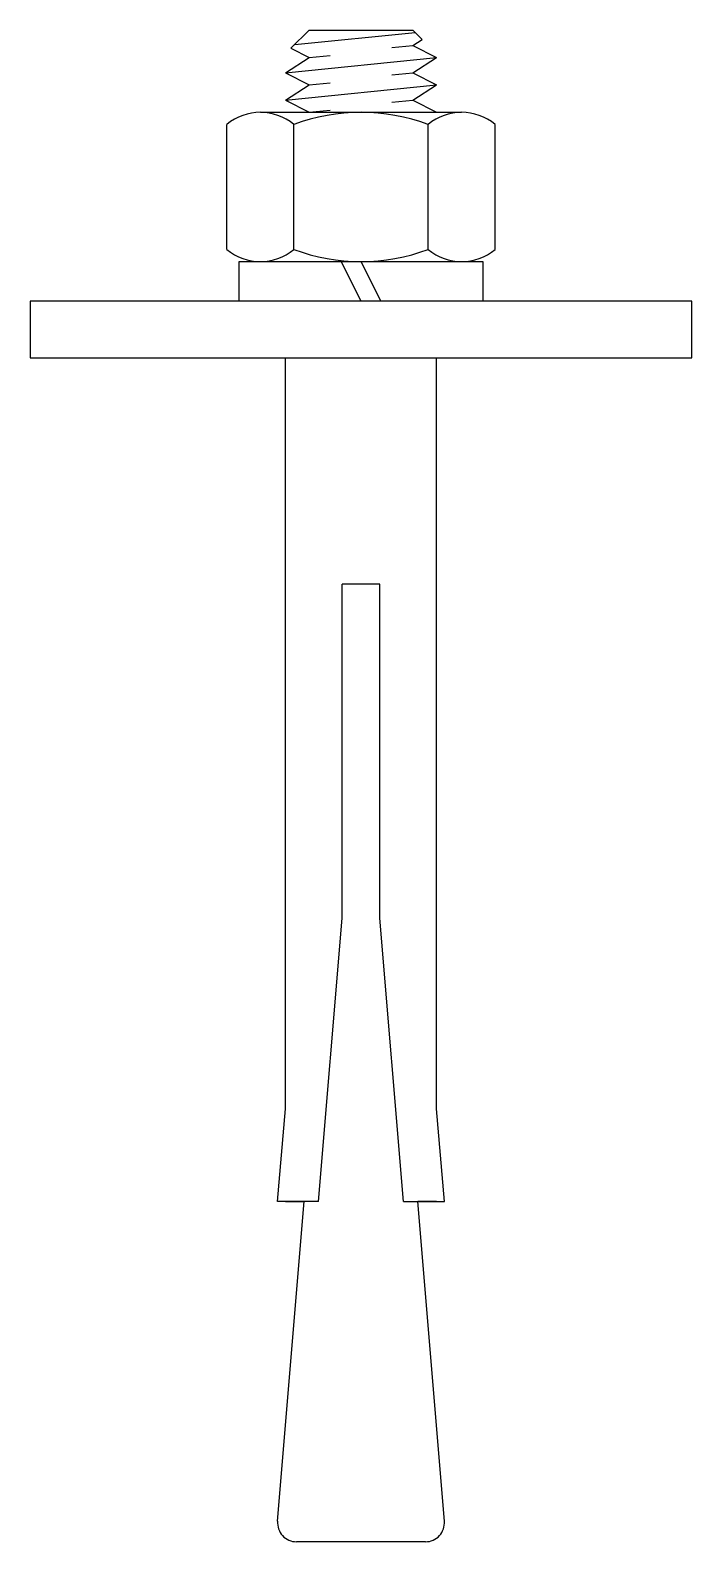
# Model space of a CAD drawing. Extents: x -17.5 to 17.5, y -62.7 to 17.3.
import ezdxf

# ---------------------------------------------------------------- set-up
doc = ezdxf.new("R2010")
doc.units = 0
doc.layers.get('0').update_dxf_attribs({"linetype": 'CONTINUOUS'})

msp = doc.modelspace()

# ---------------------------------------------------------------- linework, layer by layer
for p, q in [((-3.707, 16.387), (-2.75, 17.345)), ((-3.508, 16.587), (2.865, 17.23)), ((-2.75, 17.345), (2.75, 17.345)), ((2.75, 17.345), (3.241, 16.854)), ((2.75, 16.537), (3.241, 16.854)), ((-3.707, 16.387), (-2.75, 15.896)), ((-2.75, 15.896), (-1.637, 16.004)), ((1.637, 16.429), (2.75, 16.537)), ((2.75, 16.537), (4, 15.896)), ((-4, 15.089), (-2.75, 15.896)), ((-4, 15.089), (4, 15.896)), ((2.75, 15.089), (4, 15.896)), ((-4, 15.089), (-2.75, 14.448)), ((-4, 13.641), (-2.75, 14.448)), ((-4, 13.641), (4, 14.448)), ((-2.75, 14.448), (-1.637, 14.556)), ((1.637, 14.981), (2.75, 15.089)), ((2.75, 15.089), (4, 14.448)), ((2.75, 13.641), (4, 14.448)), ((-4, 13.641), (-2.75, 13)), ((1.637, 13.533), (2.75, 13.641)), ((2.75, 13.641), (4, 13)), ((-5.325, 13), (5.325, 13)), ((-5.325, 13), (5.325, 13)), ((-2.75, 13), (-1.637, 13.108)), ((-7.1, 5.746), (-7.1, 12.354)), ((-3.55, 5.746), (-3.55, 12.354)), ((3.55, 5.746), (3.55, 12.354)), ((7.097, 5.745), (7.097, 12.355)), ((-6.44, 5.1), (6.44, 5.1)), ((-6.44, 3), (-6.44, 5.1)), ((-5.325, 5.1), (5.325, 5.1)), ((0, 3), (-1.05, 5.1)), ((1.05, 3), (0, 5.1)), ((6.44, 5.1), (6.44, 3)), ((17.5, 3), (-17.5, 3)), ((-17.5, 3), (-17.5, 0)), ((6.44, 3), (-6.44, 3)), ((17.5, 0), (17.5, 3)), ((-17.5, 0), (17.5, 0)), ((-4, -39.739), (-4, 0)), ((4, -39.739), (4, 0)), ((-1, -29.655), (-1, -11.969)), ((1, -11.969), (-1, -11.969)), ((1, -29.655), (1, -11.969)), ((-2.25, -44.655), (-1, -29.655)), ((2.25, -44.655), (1, -29.655)), ((-4.41, -44.655), (-4, -39.739)), ((4.41, -44.655), (4, -39.739)), ((-4.41, -61.572), (-3, -44.655)), ((-2.25, -44.655), (-4.41, -44.655)), ((-4, -44.655), (-3, -44.655)), ((2.25, -44.655), (4.41, -44.655)), ((4.41, -61.572), (3, -44.655)), ((4, -44.655), (3, -44.655)), ((4, -44.655), (3, -44.655)), ((3.413, -62.655), (-3.413, -62.655))]:
    msp.add_line(p, q)
for centre, radius, start, end in [((-5.325, 10.239), 2.761, 50, 130), ((0, 2.923), 10.077, 69.37179, 110.62821), ((5.324, 10.241), 2.759, 50.01922, 130.01922), ((-5.325, 7.861), 2.761, 230, 310), ((0, 15.177), 10.077, 249.37179, 290.62821), ((5.324, 7.859), 2.759, 229.98078, 309.98078), ((-3.413, -61.655), 1, 175.23636, 270), ((3.413, -61.655), 1, 270, 4.76364)]:
    msp.add_arc(centre, radius, start, end)

doc.saveas('drawing.dxf')
